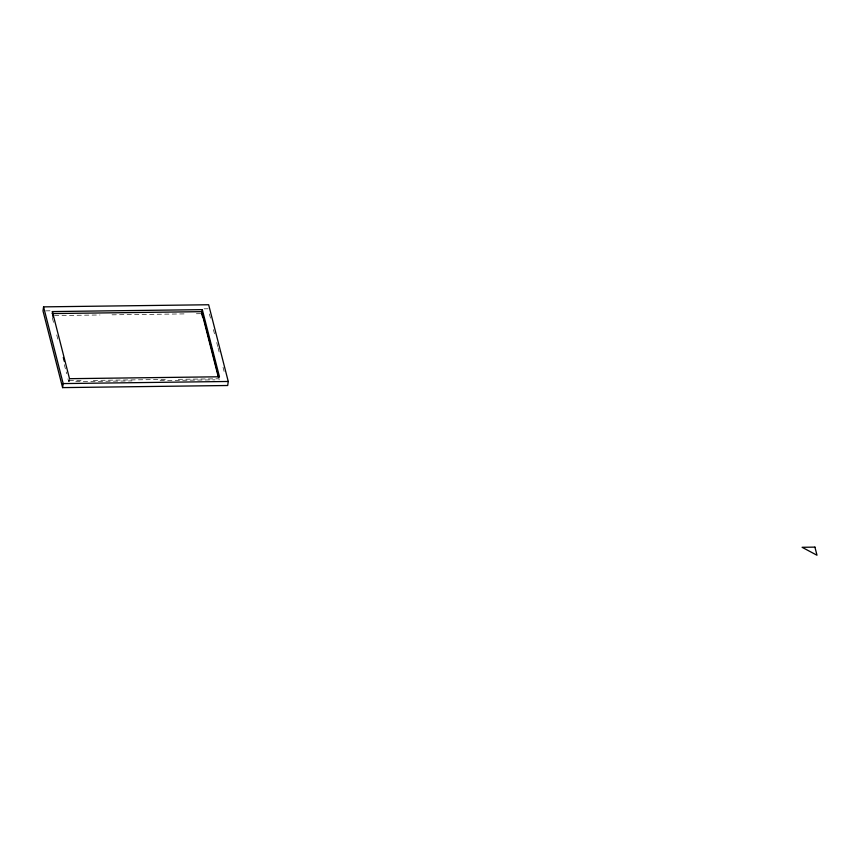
<?xml version="1.0" encoding="UTF-8"?>
<svg xmlns="http://www.w3.org/2000/svg" width="860" height="860" viewBox="0 0 860 860"><rect width="100%" height="100%" fill="white"/><g stroke="black" fill="none" stroke-linecap="round" stroke-linejoin="round"><path stroke-width="0.64" stroke-dasharray="4.3 3.22" d="M69.509 378.69L69.09 381.722L68.424 379.131M219.031 379.798L219.182 378.787L177.676 379.325M45.688 310.868L51.052 310.793M204.067 308.837L208.099 308.783M54.481 315.566L99.996 314.975M112.047 314.825L184.341 313.9M196.392 313.75L201.745 313.674M69.23 380.711L81.281 380.561M93.331 380.399L165.625 379.475M75.787 381.636L132.01 380.915M160.132 380.55L215.022 379.851M209.421 313.986L210.754 319.189M213.409 329.595L215.064 336.099M216.731 342.592L217.73 346.494M218.064 347.795L219.386 352.998M223.041 367.306L224.707 373.799M52.46 318.178L53.772 323.338M56.749 334.959L58.061 340.119M64.328 364.651L66.639 373.691M67.962 378.851L68.617 381.431"/><path stroke-width="1.29" d="M43.57 306.869L43 310.901L62.597 387.613L227.696 385.506L228.255 381.474L208.657 304.752L43.57 306.869L63.167 383.581L62.597 387.613M53.073 317.458L52.363 311.567L202.315 309.643L219.461 376.777L69.509 378.69L52.363 311.567M202.315 309.643L201.745 313.674L202.734 317.555M52.084 313.577L202.025 311.664L218.849 377.497M63.167 383.581L228.255 381.474M201.885 312.675L218.375 377.217M63.296 357.47L64.285 361.35M814.925 547.121L802.1 547.293L817 555.248L814.925 547.121"/></g></svg>
